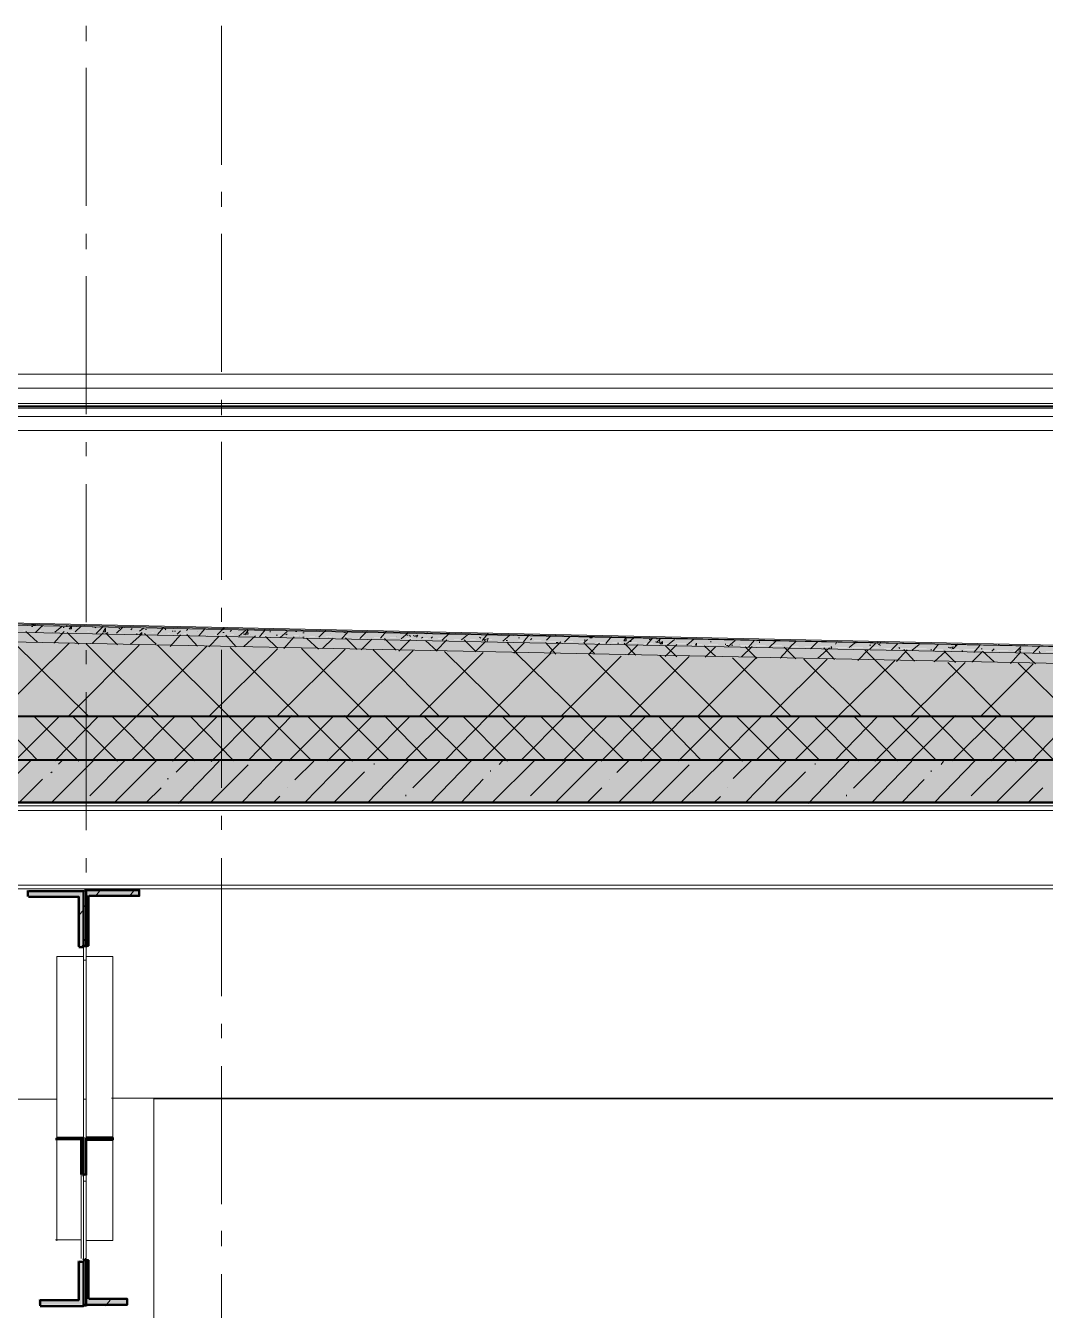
# Model space of a CAD drawing. Header units: millimetres. Extents: x -135211 to 49383, y -8033 to 228499.
# Drawn here: x -44308 to -40614, y 17372 to 22024 of the extents above; entities that cross this region are included whole.
import ezdxf

# ---------------------------------------------------------------- set-up
doc = ezdxf.new("R2010")
doc.units = ezdxf.units.MM
doc.layers.add('PDF _Геометрия', color=7, linetype='Continuous', true_color=0x1d1d1d)
doc.layers.add('PDF _Сплошная заливка', color=7, linetype='Continuous', true_color=0xffffff)

msp = doc.modelspace()

# ---------------------------------------------------------------- hatches: boundary and pattern name
at = {"layer": 'PDF _Сплошная заливка', "transparency": 33554559}
h = msp.add_hatch(color=256, dxfattribs=at)
h.paths.add_polyline_path([(-33514.6, 19877.4), (-33628.9, 19873.2), (-33739, 19868.9), (-33967.5, 19860.5), (-34077.6, 19856.2), (-34306.2, 19847.8), (-34416.2, 19843.5), (-34530.5, 19839.3), (-34640.6, 19835.1), (-34869.2, 19826.6), (-34979.2, 19822.4), (-35207.8, 19813.9), (-35317.9, 19809.7), (-35546.5, 19801.2), (-35656.5, 19797), (-35770.8, 19792.7), (-35880.9, 19788.5), (-36109.5, 19780), (-36219.5, 19775.8), (-36448.1, 19767.3), (-36558.2, 19763.1), (-36672.5, 19758.9), (-36782.5, 19754.6), (-37011.1, 19746.2), (-37121.2, 19741.9), (-37349.8, 19733.5), (-37459.8, 19729.2), (-37688.4, 19720.8), (-37798.5, 19716.5), (-37798.5, 19720.8), (-37989, 19725), (-38378.4, 19733.5), (-38568.9, 19737.7), (-38958.3, 19746.2), (-39148.8, 19750.4), (-39538.3, 19758.9), (-39728.7, 19763.1), (-40118.2, 19771.6), (-40308.7, 19775.8), (-40698.1, 19784.3), (-40888.6, 19788.5), (-41278.1, 19797), (-41477, 19801.2), (-42289.8, 19818.1), (-42488.7, 19822.4), (-43504.6, 19843.5), (-43703.6, 19847.8), (-44516.4, 19864.7), (-44719.5, 19864.7), (-44719.5, 19839.3), (-44512.1, 19839.3), (-44308.9, 19835.1), (-44101.5, 19830.8), (-43695.1, 19822.4), (-43487.7, 19818.1), (-43284.5, 19813.9), (-43077.1, 19809.7), (-42670.7, 19801.2), (-42463.3, 19797), (-42056.9, 19788.5), (-41849.5, 19784.3), (-41646.3, 19780), (-41438.9, 19775.8), (-41032.5, 19767.3), (-40825.1, 19763.1), (-40621.9, 19758.9), (-40414.5, 19754.6), (-40008.1, 19746.2), (-39800.7, 19741.9), (-39394.3, 19733.5), (-39186.9, 19729.2), (-38983.7, 19725), (-38776.3, 19720.8), (-38369.9, 19712.3), (-38162.5, 19708.1), (-37756.1, 19699.6), (-37688.4, 19695.4), (-37688.4, 19699.6), (-37569.9, 19703.8), (-37455.6, 19708.1), (-37337.1, 19712.3), (-37108.5, 19720.8), (-36990, 19725), (-36761.4, 19733.5), (-36642.8, 19737.7), (-36414.3, 19746.2), (-36295.7, 19750.4), (-36067.1, 19758.9), (-35948.6, 19763.1), (-35720, 19771.6), (-35601.5, 19775.8), (-35487.2, 19780), (-35368.7, 19784.3), (-35140.1, 19792.7), (-35021.6, 19797), (-34793, 19805.4), (-34674.5, 19809.7), (-34445.9, 19818.1), (-34327.4, 19822.4), (-34098.8, 19830.8), (-33980.2, 19835.1), (-33751.7, 19843.5), (-33633.1, 19847.8), (-33518.8, 19852), (-33269.1, 19852), (-33133.6, 19847.8), (-33002.4, 19843.5), (-32866.9, 19839.3), (-32735.7, 19835.1), (-32600.3, 19830.8), (-32469, 19826.6), (-32333.6, 19822.4), (-32202.4, 19818.1), (-32066.9, 19813.9), (-31935.7, 19809.7), (-31800.2, 19805.4), (-31669, 19801.2), (-31533.5, 19797), (-31402.3, 19792.7), (-31266.8, 19788.5), (-31135.6, 19784.3), (-31000.2, 19780), (-30868.9, 19775.8), (-30733.5, 19771.6), (-30602.3, 19767.3), (-30466.8, 19763.1), (-30335.6, 19758.9), (-30200.1, 19754.6), (-30068.9, 19750.4), (-29933.4, 19746.2), (-29802.2, 19741.9), (-29666.7, 19737.7), (-29535.5, 19733.5), (-29400.1, 19729.2), (-29268.8, 19725), (-29133.4, 19720.8), (-29002.2, 19716.5), (-28866.7, 19712.3), (-28735.5, 19708.1), (-28600, 19703.8), (-28468.8, 19699.6), (-28396.8, 19695.4), (-28396.8, 19699.6), (-28219, 19703.8), (-27351.3, 19725), (-27088.8, 19729.2), (-26830.6, 19729.2), (-26830.6, 19754.6), (-27038, 19754.6), (-27249.7, 19750.4), (-27457.1, 19746.2), (-27668.7, 19741.9), (-27825.4, 19737.7), (-28307.9, 19725), (-28595.8, 19720.8), (-28595.8, 19725), (-28858.2, 19733.5), (-28985.2, 19737.7), (-29247.7, 19746.2), (-29374.7, 19750.4), (-29637.1, 19758.9), (-29764.1, 19763.1), (-30026.6, 19771.6), (-30153.5, 19775.8), (-30416, 19784.3), (-30543, 19788.5), (-30936.7, 19801.2), (-31063.7, 19805.4), (-31326.1, 19813.9), (-31453.1, 19818.1), (-31715.5, 19826.6), (-31842.5, 19830.8), (-32105, 19839.3), (-32232, 19843.5), (-32494.4, 19852), (-32621.4, 19856.2), (-32883.9, 19864.7), (-33010.9, 19868.9), (-33273.3, 19877.4)])
h.paths.add_polyline_path([(-49883.9, 19979), (-50082.1, 19983.1), (-50483, 19983.1), (-50483, 19962), (-50281.8, 19962), (-49659.5, 19949.3), (-49456.3, 19945.1), (-48834.1, 19932.4), (-48630.9, 19928.2), (-48008.6, 19915.5), (-47805.4, 19911.3), (-47183.2, 19898.6), (-46980, 19894.3), (-46357.7, 19881.6), (-46154.5, 19877.4), (-46014.9, 19873.2), (-45879.4, 19868.9), (-45879.4, 19894.3), (-46277.3, 19902.8), (-46480.5, 19907), (-46878.4, 19915.5), (-47081.6, 19919.7), (-47479.5, 19928.2), (-47682.7, 19932.4), (-48080.6, 19940.9), (-48283.8, 19945.1), (-48681.7, 19953.6), (-48884.9, 19957.8), (-49282.8, 19966.3), (-49486, 19970.5)])
h = msp.add_hatch(color=256, dxfattribs=at)
h.paths.add_polyline_path([(-33518.8, 19852), (-33633.1, 19847.8), (-33751.7, 19843.5), (-33980.2, 19835.1), (-34098.8, 19830.8), (-34327.4, 19822.4), (-34445.9, 19818.1), (-34674.5, 19809.7), (-34793, 19805.4), (-35021.6, 19797), (-35140.1, 19792.7), (-35368.7, 19784.3), (-35487.2, 19780), (-35601.5, 19775.8), (-35720, 19771.6), (-35948.6, 19763.1), (-36067.1, 19758.9), (-36295.7, 19750.4), (-36414.3, 19746.2), (-36642.8, 19737.7), (-36761.4, 19733.5), (-36990, 19725), (-37108.5, 19720.8), (-37337.1, 19712.3), (-37455.6, 19708.1), (-37569.9, 19703.8), (-37688.4, 19699.6), (-37798.5, 19695.4), (-37798.5, 19699.6), (-38204.8, 19708.1), (-38412.3, 19712.3), (-38818.6, 19720.8), (-39026.1, 19725), (-39432.4, 19733.5), (-39639.9, 19737.7), (-40046.2, 19746.2), (-40253.6, 19750.4), (-40660, 19758.9), (-40867.4, 19763.1), (-41070.6, 19767.3), (-41278.1, 19771.6), (-41477, 19775.8), (-42289.8, 19792.7), (-42488.7, 19797), (-43504.6, 19818.1), (-43703.6, 19822.4), (-44516.4, 19839.3), (-44719.5, 19839.3), (-44719.5, 19801.2), (-44520.6, 19801.2), (-37756.1, 19657.3), (-37684.2, 19653), (-37684.2, 19657.3), (-37455.6, 19665.7), (-37345.5, 19670), (-37116.9, 19678.4), (-37006.9, 19682.7), (-36892.6, 19686.9), (-36782.5, 19691.1), (-36553.9, 19699.6), (-36443.9, 19703.8), (-36329.6, 19708.1), (-36219.5, 19712.3), (-35990.9, 19720.8), (-35880.9, 19725), (-35766.6, 19729.2), (-35656.5, 19733.5), (-35428, 19741.9), (-35317.9, 19746.2), (-35203.6, 19750.4), (-35093.5, 19754.6), (-34865, 19763.1), (-34754.9, 19767.3), (-34640.6, 19771.6), (-34530.5, 19775.8), (-34302, 19784.3), (-34191.9, 19788.5), (-34077.6, 19792.7), (-33967.5, 19797), (-33739, 19805.4), (-33628.9, 19809.7), (-33514.6, 19813.9), (-33273.3, 19813.9), (-33010.9, 19805.4), (-32883.9, 19801.2), (-32621.4, 19792.7), (-32494.4, 19788.5), (-32232, 19780), (-32105, 19775.8), (-31842.5, 19767.3), (-31715.5, 19763.1), (-31453.1, 19754.6), (-31326.1, 19750.4), (-31063.7, 19741.9), (-30936.7, 19737.7), (-30543, 19725), (-30416, 19720.8), (-30153.5, 19712.3), (-30026.6, 19708.1), (-29764.1, 19699.6), (-29637.1, 19695.4), (-29374.7, 19686.9), (-29247.7, 19682.7), (-28985.2, 19674.2), (-28858.2, 19670), (-28595.8, 19661.5), (-28468.8, 19657.3), (-28396.8, 19653), (-28396.8, 19657.3), (-28219, 19661.5), (-27004.1, 19691.1), (-26830.6, 19691.1), (-26830.6, 19729.2), (-27038, 19729.2), (-27249.7, 19725), (-27457.1, 19720.8), (-27668.7, 19716.5), (-28265.6, 19703.8), (-28600, 19699.6), (-28600, 19703.8), (-28735.5, 19708.1), (-28866.7, 19712.3), (-29002.2, 19716.5), (-29133.4, 19720.8), (-29268.8, 19725), (-29400.1, 19729.2), (-29535.5, 19733.5), (-29666.7, 19737.7), (-29802.2, 19741.9), (-29933.4, 19746.2), (-30068.9, 19750.4), (-30200.1, 19754.6), (-30335.6, 19758.9), (-30466.8, 19763.1), (-30602.3, 19767.3), (-30733.5, 19771.6), (-30868.9, 19775.8), (-31000.2, 19780), (-31135.6, 19784.3), (-31266.8, 19788.5), (-31402.3, 19792.7), (-31533.5, 19797), (-31669, 19801.2), (-31800.2, 19805.4), (-31935.7, 19809.7), (-32066.9, 19813.9), (-32202.4, 19818.1), (-32333.6, 19822.4), (-32469, 19826.6), (-32600.3, 19830.8), (-32735.7, 19835.1), (-32866.9, 19839.3), (-33002.4, 19843.5), (-33133.6, 19847.8), (-33269.1, 19852)])
h.paths.add_polyline_path([(-49883.9, 19953.6), (-50082.3, 19957.7), (-50483, 19957.7), (-50483, 19923.9), (-50290.3, 19923.9), (-50091.3, 19919.7), (-49896.6, 19915.5), (-49697.6, 19911.3), (-49502.9, 19907), (-49304, 19902.8), (-49109.2, 19898.6), (-48910.3, 19894.3), (-48715.6, 19890.1), (-48516.6, 19885.9), (-48321.9, 19881.6), (-47924, 19873.2), (-47729.3, 19868.9), (-47530.3, 19864.7), (-47335.6, 19860.5), (-47136.6, 19856.2), (-46941.9, 19852), (-46742.9, 19847.8), (-46548.2, 19843.5), (-46349.3, 19839.3), (-46154.5, 19835.1), (-45879.4, 19830.8), (-45879.4, 19868.9), (-46277.3, 19877.4), (-46480.5, 19881.6), (-46878.4, 19890.1), (-47081.6, 19894.3), (-47479.5, 19902.8), (-47682.7, 19907), (-48080.6, 19915.5), (-48283.8, 19919.7), (-48681.7, 19928.2), (-48884.9, 19932.4), (-49282.8, 19940.9), (-49486, 19945.1)])
h = msp.add_hatch(color=256, dxfattribs=at)
h.paths.add_polyline_path([(-33514.6, 19813.9), (-33628.9, 19809.7), (-33739, 19805.4), (-33967.5, 19797), (-34077.6, 19792.7), (-34191.9, 19788.5), (-34302, 19784.3), (-34530.5, 19775.8), (-34640.6, 19771.6), (-34754.9, 19767.3), (-34865, 19763.1), (-35093.5, 19754.6), (-35203.6, 19750.4), (-35317.9, 19746.2), (-35428, 19741.9), (-35656.5, 19733.5), (-35766.6, 19729.2), (-35880.9, 19725), (-35990.9, 19720.8), (-36219.5, 19712.3), (-36329.6, 19708.1), (-36443.9, 19703.8), (-36553.9, 19699.6), (-36782.5, 19691.1), (-36892.6, 19686.9), (-37006.9, 19682.7), (-37116.9, 19678.4), (-37345.5, 19670), (-37455.6, 19665.7), (-37798.5, 19653), (-37798.5, 19657.3), (-37989, 19661.5), (-38378.4, 19670), (-38568.9, 19674.2), (-38958.3, 19682.7), (-39148.8, 19686.9), (-39538.3, 19695.4), (-39728.7, 19699.6), (-40118.2, 19708.1), (-40308.7, 19712.3), (-40698.1, 19720.8), (-40888.6, 19725), (-41278.1, 19733.5), (-41477, 19737.7), (-42289.8, 19754.6), (-42488.7, 19758.9), (-43504.6, 19780), (-43703.6, 19784.3), (-44516.4, 19801.2), (-44719.5, 19801.2), (-44719.5, 19526), (-26830.6, 19526), (-26830.6, 19691.1), (-27038, 19691.1), (-27249.7, 19686.9), (-27457.1, 19682.7), (-27668.7, 19678.4), (-27825.4, 19674.2), (-28307.9, 19661.5), (-28595.8, 19657.3), (-28595.8, 19661.5), (-28858.2, 19670), (-28985.2, 19674.2), (-29247.7, 19682.7), (-29374.7, 19686.9), (-29637.1, 19695.4), (-29764.1, 19699.6), (-30026.6, 19708.1), (-30153.5, 19712.3), (-30416, 19720.8), (-30543, 19725), (-30936.7, 19737.7), (-31063.7, 19741.9), (-31326.1, 19750.4), (-31453.1, 19754.6), (-31715.5, 19763.1), (-31842.5, 19767.3), (-32105, 19775.8), (-32232, 19780), (-32494.4, 19788.5), (-32621.4, 19792.7), (-32883.9, 19801.2), (-33010.9, 19805.4), (-33273.3, 19813.9)])
h.paths.add_polyline_path([(-49883.9, 19915.5), (-50081.5, 19919.6), (-50483, 19919.6), (-50483, 19526), (-45879.4, 19526), (-45879.4, 19830.8), (-46277.3, 19839.3), (-46480.5, 19843.5), (-46878.4, 19852), (-47081.6, 19856.2), (-47479.5, 19864.7), (-47682.7, 19868.9), (-48080.6, 19877.4), (-48283.8, 19881.6), (-48681.7, 19890.1), (-48884.9, 19894.3), (-49282.8, 19902.8), (-49486, 19907)])
h = msp.add_hatch(color=256, dxfattribs=at)
h.paths.add_polyline_path([(-45879.4, 19365.2), (-45879.4, 19525.2), (-50648.6, 19525.2), (-50648.6, 19365.2)])
h.paths.add_polyline_path([(-26648.6, 19365.2), (-26648.6, 19525.2), (-44719.5, 19525.2), (-44719.5, 19365.2)])
h = msp.add_hatch(color=256, dxfattribs=at)
h.paths.add_polyline_path([(-45498.4, 19212.8), (-45498.4, 19361.8), (-50895.1, 19361.8), (-50895.1, 19212.8)])
h.paths.add_polyline_path([(-26398.8, 19212.8), (-26398.8, 19361.8), (-45100.5, 19361.8), (-45100.5, 19212.8)])
h = msp.add_hatch(color=256, dxfattribs=at)
h.paths.add_polyline_path([(-44105.7, 18692.1), (-44105.7, 18894.2), (-44303.3, 18894.2), (-44303.3, 18874.1), (-44122.7, 18874.1), (-44122.7, 18692.1)])
h.paths.add_polyline_path([(-43898.3, 18874.1), (-43898.3, 18894.2), (-44097.3, 18894.2), (-44097.3, 18692.1), (-44080.3, 18692.1), (-44080.3, 18874.1)])
for points in [[(-44110, 17866.7), (-44105.9, 17997.3), (-44195.8, 17997.3), (-44195.8, 17993.7), (-44110, 17993.7)], [(-43999.9, 17993.7), (-43999.9, 17997.6), (-44090.6, 17997.6), (-44090.6, 17993.7)]]:
    msp.add_hatch(color=256, dxfattribs=at).paths.add_polyline_path(points)
h = msp.add_hatch(color=256, dxfattribs=at)
h.paths.add_polyline_path([(-44122.7, 17413.7), (-44262, 17413.7), (-44262, 17392.7), (-44105.7, 17392.7), (-44105.7, 17553.2), (-44122.7, 17553.2)])
h.paths.add_polyline_path([(-44097.3, 17553.2), (-44097.3, 17392.7), (-43940.7, 17392.7), (-43940.7, 17413.7), (-44080.3, 17413.7), (-44080.3, 17553.2)])

# ---------------------------------------------------------------- linework, layer by layer
at = {"layer": 'PDF _Геометрия', "color": 7, "lineweight": 9}
for points in [[(-44089.7, 21968.2), (-44089.7, 22023.2)], [(-43598.4, 21520.2), (-43598.4, 22023.9)], [(-44089.7, 21371.5), (-44089.7, 21870.8)], [(-43598.4, 21367.8), (-43598.4, 21422.8)], [(-44089.7, 21214.5), (-44089.7, 21269.8)], [(-43598.4, 20770.9), (-43598.4, 21270.4)], [(-44089.7, 20617.5), (-44089.7, 21117.2)], [(-26445.1, 20761.8), (-44737.5, 20761.8)], [(-26445.1, 20711), (-44737.5, 20711)], [(-26445.1, 20656), (-44737.5, 20656)], [(-43598.4, 20614.2), (-43598.4, 20669.2)], [(-26445.1, 20643.3), (-44737.5, 20643.3)], [(-44737.5, 20639.1), (-26445.1, 20639.1)], [(-44089.7, 20465.5), (-44089.7, 20516.4)], [(-43598.4, 20017.7), (-43598.4, 20516.9)], [(-44089.7, 19864.1), (-44089.7, 20363.8)], [(-43598.4, 19864.9), (-43598.4, 19916)], [(-39781.7, 19763.5), (-44713.8, 19869.3)], [(-44712.7, 19521.7), (-26822.4, 19521.7), (-26822.4, 19686.8), (-26822.4, 19724.9), (-26822.4, 19750.3), (-26822.4, 19754.5), (-26822.4, 19758.8), (-27660.4, 19741.8)], [(-44089.7, 19711.6), (-44089.7, 19762.4)], [(-43598.4, 19264), (-43598.4, 19763.7)], [(-44089.7, 19110.7), (-44089.7, 19610.4)], [(-44718.4, 19364.3), (-26646.9, 19364.3), (-26646.9, 19525.2), (-44718.4, 19525.2)], [(-50648.6, 19199.2), (-26646.9, 19199.2), (-26646.9, 19182.3), (-50648.6, 19182.3), (-26646.9, 19182.3)], [(-27190.9, 19195.8), (-27190.9, 19208.6), (-50093.8, 19208.6)], [(-43598.4, 19111.7), (-43598.4, 19162.3)], [(-44089.7, 18958.2), (-44089.7, 19009)], [(-43598.4, 18510.3), (-43598.4, 19010)], [(-26646.9, 18911.4), (-50648.6, 18911.4), (-26646.9, 18911.4), (-26646.9, 18898.7), (-50648.6, 18898.7)], [(-44098.5, 18137.2), (-44098.5, 18640.7), (-44098.5, 18890.5)], [(-44089.7, 18640.5), (-44089.7, 18890.4), (-44097.9, 18890.4)], [(-44089.7, 18357.3), (-44089.7, 18856.5)], [(-44195.8, 18653.8), (-44098.5, 18653.8), (-44098.5, 17972.1)], [(-44195, 18653.2), (-44195, 17628.7), (-44195, 17624.4), (-44195, 17988.6)], [(-44090.6, 18653.9), (-43993.2, 18653.9), (-43993.2, 17629.3), (-43993.2, 17625.4), (-44086.3, 17625.4), (-43993.2, 17625.4), (-43993.2, 17989.4)], [(-44089.7, 18653.6), (-44089.7, 17971.9)], [(-44097.9, 18640.5), (-44089.7, 18640.5), (-44089.7, 18137), (-44097.9, 18137)], [(-43598.4, 18358), (-43598.4, 18409.2)], [(-44089.7, 18204.8), (-44089.7, 18259.4)], [(-43598.4, 17757.2), (-43598.4, 18256.3)], [(-50092.2, 18136.6), (-44195, 18136.6)], [(-44089.7, 17603.4), (-44089.7, 18103.1)], [(-43997.7, 18140.3), (-38202.3, 18140.3)], [(-43844, 18139.6), (-43844, 17322.7), (-43844, 15163.7), (-43844, 14342.4), (-43844, 11641.8)], [(-43842, 17321), (-38342.7, 17321), (-38342.7, 18138.1), (-43842, 18138.1)], [(-44107.3, 17992), (-44107.3, 17628)], [(-44089.7, 17627.4), (-44089.7, 17991.5)], [(-44107.3, 17864.7), (-44107.3, 17560.2)], [(-44089.7, 17559.6), (-44089.7, 17864.7)], [(-44089.7, 17556.9), (-44089.7, 17862)], [(-44098.5, 17861.7), (-44098.5, 17557.2)], [(-44098.5, 17387.7), (-44098.5, 17840.9)], [(-44097.9, 17387.4), (-44089.7, 17387.4), (-44089.7, 17840.6), (-44097.9, 17840.6)], [(-43598.4, 17604.9), (-43598.4, 17659.8)], [(-44089.7, 17451.4), (-44089.7, 17506)], [(-43598.4, 17003.4), (-43598.4, 17503.2)]]:
    msp.add_lwpolyline(points, dxfattribs=at)
for points in [[(-26445.1, 20647.5), (-44737.5, 20647.5)], [(-44737.5, 20609.4), (-26445.1, 20609.4)], [(-44737.5, 20558.6), (-26445.1, 20558.6)], [(-44200.2, 17628), (-44107.3, 17628)], [(-44102.9, 17557.2), (-44098.5, 17557.2)], [(-44094.1, 17559.6), (-44089.7, 17559.6)]]:
    msp.add_lwpolyline(points, close=True, dxfattribs=at)
at = {"layer": 'PDF _Геометрия', "color": 7, "lineweight": 40}
for points in [[(-26646.9, 20363.3), (-26646.9, 19364.3), (-45098.9, 19364.3)], [(-45098.9, 19212), (-26646.9, 19212), (-26646.9, 18894.4), (-26901.2, 18894.4)]]:
    msp.add_lwpolyline(points, dxfattribs=at)
at = {"layer": 'PDF _Геометрия', "color": 7, "lineweight": 20}
for points in [[(-44713.8, 19860.9), (-39781.7, 19759.3), (-44713.8, 19865.1)], [(-39781.7, 19733.9), (-44713.8, 19835.5)], [(-39790.4, 19698.5), (-44718.1, 19800.1)], [(-44718.4, 19364.3), (-26646.9, 19364.3)]]:
    msp.add_lwpolyline(points, dxfattribs=at)
at = {"layer": 'PDF _Геометрия', "lineweight": 9}
for points in [[(-44265.2, 19792), (-44307.8, 19830.2)], [(-44287.1, 19856), (-44282.8, 19856)], [(-44287.1, 19848.9), (-44282.8, 19848.9)], [(-44286.5, 19855.3), (-44274, 19851.5), (-44274, 19855.3)], [(-44273.3, 19826.7), (-44247.7, 19852.4)], [(-44252, 19852.4), (-44247.7, 19848)], [(-44212.6, 19826.4), (-44212.6, 19826.4)], [(-44206.9, 19788.3), (-44168.7, 19830.3)], [(-44203.1, 19828.2), (-44177.5, 19849)], [(-44173.1, 19844.5), (-44168.7, 19844.5)], [(-44159.9, 19851.6), (-44159.9, 19847.2)], [(-44116, 19784.5), (-44158.1, 19826.6)], [(-44128.6, 19829.3), (-44107.3, 19850)], [(-44124.8, 19848), (-44124.8, 19848)], [(-44067.8, 19847.5), (-44063.4, 19847.5)], [(-44066.6, 19787.6), (-44028.3, 19825.9)], [(-44059, 19847.4), (-44054.6, 19843.1)], [(-44053.5, 19823.2), (-44028.3, 19848.4)], [(-43975.7, 19782.3), (-44017.8, 19824.5)], [(-44015.1, 19822.5), (-44010.8, 19826.9)], [(-43979.5, 19824.4), (-43958.1, 19845.2)], [(-43971.3, 19841.4), (-43966.9, 19841.4)], [(-43930.1, 19782.9), (-43887.9, 19821.2)], [(-43927.4, 19836.2), (-43923, 19840.6)], [(-43905.5, 19823), (-43905.5, 19818.6)], [(-43896.1, 19831.1), (-43879.1, 19843.7)], [(-43896.1, 19818.5), (-43887.9, 19826.7), (-43887.9, 19818.5)], [(-43835.3, 19784.8), (-43877.5, 19822.6)], [(-43874.8, 19837.6), (-43870.4, 19837.6)], [(-43830.3, 19819.2), (-43809, 19845)], [(-43804.6, 19840.6), (-43800.2, 19836.2)], [(-43785.4, 19775.7), (-43747.5, 19817.9)], [(-43778.2, 19831.2), (-43773.9, 19831.2)], [(-43769.5, 19831.2), (-43765.1, 19831.2)], [(-43760.2, 19820.7), (-43747.5, 19833.3)], [(-43725.6, 19834.3), (-43721.2, 19838.7)], [(-43686.1, 19777.1), (-43724, 19819.4)], [(-43686.1, 19830.4), (-43686.1, 19830.4)], [(-43681.2, 19814.4), (-43659.8, 19839.7)], [(-43614.9, 19818.2), (-43589.6, 19843.4)], [(-43594, 19827), (-43589.6, 19827)], [(-43545.7, 19775.2), (-43583.7, 19817.6)], [(-43567.7, 19830.2), (-43563.3, 19834.6)], [(-43535.9, 19813.7), (-43510.6, 19835.2)], [(-43518.9, 19820.9), (-43501.9, 19820.9), (-43506.3, 19837.4)], [(-43514.5, 19818.1), (-43501.9, 19834.6)], [(-43493.1, 19820.3), (-43493.1, 19820.3)], [(-43461.4, 19811), (-43440.4, 19836.3)], [(-43422.9, 19831.4), (-43422.9, 19827.6)], [(-43401, 19816.6), (-43396.6, 19816.6)], [(-43386.8, 19808.9), (-43361.5, 19830.4)], [(-43365.9, 19817.8), (-43361.5, 19821.6)], [(-43330.8, 19830.5), (-43326.4, 19830.5)], [(-43304.5, 19825.6), (-43300.1, 19825.6)], [(-43246.5, 19809.9), (-43221.1, 19835.3)], [(-43203.5, 19822.2), (-43203.5, 19822.2)], [(-43163.1, 19805.3), (-43142.1, 19826.3)], [(-43159.7, 19829.5), (-43159.7, 19829.5)], [(-43159.2, 19829.6), (-43150.9, 19825.2), (-43150.9, 19829.6)], [(-43097.4, 19804.6), (-43071.9, 19830.1)], [(-43022.8, 19806.2), (-43001.7, 19831.1)], [(-42948.3, 19804), (-42922.8, 19825.6)], [(-42927.2, 19816.8), (-42922.8, 19816.8)], [(-42918.4, 19816.8), (-42914, 19812.4)], [(-42904.8, 19816.4), (-42896.5, 19812)], [(-42900.4, 19813.7), (-42887.7, 19817.6), (-42892.1, 19809.3)], [(-42857, 19822.4), (-42852.6, 19826.3)], [(-42799.1, 19799.3), (-42773.6, 19824.8)], [(-42729, 19800.6), (-42703.4, 19821.7)], [(-42654.3, 19797.5), (-42633.2, 19822.5)], [(-42579.8, 19795.8), (-42554.3, 19816.9)], [(-42505.2, 19792.3), (-42484.1, 19817.9)], [(-42421.8, 19799), (-42405.1, 19816.3)], [(-42387.6, 19814.3), (-42387.6, 19818.2)], [(-44151.1, 19787.6), (-44417.8, 19525.3)], [(-44080.9, 19523.9), (-44351.6, 19790.2)], [(-43896.7, 19780.7), (-44154.8, 19522.1)], [(-43826.5, 19523.2), (-44089.2, 19785.9)], [(-43651, 19778.7), (-43904.9, 19524.8)], [(-43572.1, 19523.4), (-43830.5, 19781.3)], [(-43651, 19814.4), (-43651, 19814.4)], [(-43645.1, 19775.3), (-43607.1, 19813.2)], [(-43317.6, 19522.8), (-43567.4, 19772.6)], [(-43528.2, 19814.3), (-43528.2, 19814.3)], [(-43517.9, 19776.3), (-43475.5, 19814.3)], [(-43396.6, 19770.3), (-43439, 19812.7)], [(-43373.2, 19768.7), (-43335.2, 19811.2)], [(-43317.6, 19813.5), (-43317.6, 19813.5)], [(-43304.5, 19810.2), (-43300.1, 19810.2)], [(-43291.3, 19808.6), (-43291.3, 19808.6)], [(-43247.4, 19766.8), (-43289.9, 19804.9)], [(-43232.9, 19768.6), (-43194.8, 19806.7)], [(-43212.3, 19809.4), (-43212.3, 19809.4)], [(-43107, 19764.6), (-43149.6, 19807.2)], [(-43092.6, 19763.8), (-43054.4, 19802)], [(-42966.6, 19762.7), (-43008.7, 19805.3)], [(-42966.6, 19810.9), (-42966.6, 19810.9)], [(-42956.1, 19759.2), (-42914, 19801.3)], [(-42874.6, 19805.6), (-42870.1, 19810)], [(-42817.5, 19759.5), (-42859.6, 19797.8)], [(-42839.5, 19806.5), (-42835, 19810.9)], [(-42820.7, 19761.5), (-42782.4, 19799.8)], [(-42677.1, 19757.6), (-42719.3, 19799.8)], [(-42650.3, 19803.5), (-42642, 19794.7), (-42680.3, 19756.9)], [(-42664, 19809.4), (-42659.6, 19805.6)], [(-42646, 19800.3), (-42633.2, 19804.8), (-42637.7, 19792)], [(-42567.5, 19797.3), (-42563, 19797.3)], [(-42527.9, 19749.9), (-42565.8, 19792.2)], [(-42539.5, 19752), (-42501.6, 19790.4)], [(-42523.6, 19807.4), (-42519.2, 19807.4)], [(-42479.8, 19800.7), (-42475.3, 19805.2)], [(-42453.4, 19814.5), (-42449, 19814.5)], [(-42387.6, 19748), (-42425.4, 19790.4)], [(-42407.9, 19754.4), (-42370, 19792.9)], [(-42387.1, 19789.9), (-42378.8, 19789.9), (-42383.2, 19789.9)], [(-42356.1, 19791.8), (-42334.9, 19812.9)], [(-42286.3, 19788.9), (-42273.5, 19801.7)], [(-42247.2, 19750.3), (-42285.1, 19788.2)], [(-42282.3, 19801), (-42282.3, 19796.5)], [(-42267.6, 19750), (-42229.6, 19788)], [(-42264.7, 19807.4), (-42264.7, 19811.3)], [(-42264.3, 19807), (-42255.9, 19807), (-42255.9, 19811.5)], [(-42255.9, 19811.5), (-42255.9, 19811.5)], [(-42207, 19787.1), (-42185.8, 19812.2)], [(-42163.9, 19788.1), (-42159.4, 19788.1)], [(-42098, 19745.1), (-42140.5, 19787.6)], [(-42131.9, 19785.2), (-42106.8, 19806.4)], [(-42127.3, 19745.3), (-42089.2, 19783.3)], [(-42120, 19794), (-42115.6, 19794)], [(-42115.6, 19792.3), (-42115.6, 19796.8)], [(-42057.9, 19782.1), (-42036.6, 19807.3)], [(-42049.8, 19800.9), (-42045.4, 19800.9)], [(-42027.1, 19792.7), (-42010.3, 19788.2), (-42014.7, 19805.6)], [(-42023.5, 19803.2), (-42019, 19803.2)], [(-42023.1, 19789.9), (-42010.3, 19802.8)], [(-41991.4, 19740.3), (-41948.9, 19782.8)], [(-41948.9, 19738), (-41991.4, 19780)], [(-41982.8, 19780.4), (-41957.6, 19801.7)], [(-41912.6, 19781.4), (-41887.4, 19802.7)], [(-41883.1, 19779.9), (-41878.7, 19788.3), (-41878.7, 19779.9)], [(-41808.5, 19740), (-41850.5, 19778.1)], [(-41846.6, 19737.7), (-41808.5, 19775.9)], [(-41834.8, 19776.4), (-41834.8, 19776.4)], [(-41826, 19791.2), (-41826, 19795.6)], [(-41773.4, 19785.7), (-41773.4, 19781.7)], [(-41769.1, 19779.7), (-41764.6, 19779.7)], [(-41763.5, 19776.4), (-41738.3, 19797.7)], [(-41751.5, 19781.3), (-41747.1, 19781.3)], [(-41720.7, 19783), (-41720.7, 19783)], [(-41715, 19738.1), (-41676.9, 19776.2)], [(-41659.3, 19732.9), (-41701.4, 19775)], [(-41689.4, 19773.7), (-41668.1, 19798.9)], [(-41659.3, 19794.7), (-41659.3, 19794.7)], [(-41650.5, 19789.8), (-41650.5, 19794.3)], [(-41614.4, 19771.8), (-41589.1, 19797.1)], [(-41574.7, 19733.8), (-41536.5, 19776)], [(-41518.9, 19730.9), (-41561.1, 19773.1)], [(-41540.3, 19773.1), (-41518.9, 19793.9)], [(-41527.7, 19784.1), (-41527.7, 19784.1)], [(-41465.3, 19767), (-41440, 19792.4)], [(-41438.3, 19733.2), (-41396.1, 19771.3)], [(-41378.5, 19728.5), (-41416.9, 19770.9)], [(-41391.8, 19775.3), (-41387.3, 19775.3)], [(-41391.8, 19768.5), (-41387.3, 19772.7)], [(-41374.3, 19785), (-41369.8, 19793.5)], [(-41325, 19771.8), (-41299.6, 19793)], [(-41317.1, 19773.8), (-41317.1, 19773.8)], [(-41304.1, 19788.7), (-41299.6, 19788.7)], [(-41251.4, 19780.8), (-41246.9, 19780.8)], [(-41250.8, 19766), (-41229.4, 19787.2)], [(-41224.6, 19787), (-41220.6, 19791.2)], [(-41220.3, 19784.2), (-41211.8, 19780)], [(-41215.8, 19782.6), (-41211.8, 19791.1)], [(-41171.3, 19764.3), (-41150.4, 19785.5)], [(-41145.6, 19772.7), (-41141.6, 19768.4)], [(-41096.9, 19762.6), (-41071.5, 19783.8)], [(-41022.2, 19759.5), (-41001.3, 19784.9)], [(-40965.9, 19773.9), (-40957.4, 19769.6)], [(-40961.1, 19771.1), (-40948.6, 19775.3), (-40952.6, 19766.8)], [(-40948.1, 19767.4), (-40931.1, 19784.3)], [(-40939.8, 19776.1), (-40939.8, 19780.3)], [(-40873.1, 19754.7), (-40852.1, 19780.1)], [(-40785.9, 19779.5), (-40781.9, 19783.7)], [(-40723.9, 19754), (-40702.9, 19775.2)], [(-40658.3, 19753.5), (-40632.8, 19778.9)], [(-43396.6, 19767.5), (-43646.2, 19521.8)], [(-43150.9, 19766.1), (-43396.2, 19524.6)], [(-43063.2, 19522.6), (-43308.7, 19768.2)], [(-42905.2, 19761.5), (-43142.3, 19524.4)], [(-42808.7, 19522.2), (-43050, 19763.5)], [(-42650.8, 19754.6), (-42883.6, 19521.8)], [(-42554.3, 19524.9), (-42791.2, 19757.4)], [(-42405.1, 19752.8), (-42633.5, 19523.8)], [(-42299.8, 19524.6), (-42532.4, 19752.7)], [(-42150.7, 19741.4), (-42370.8, 19521.2)], [(-42045.4, 19524.1), (-42269.6, 19748.4)], [(-41905, 19739.5), (-42120.6, 19523.9)], [(-41790.9, 19523.9), (-42010.8, 19743.8)], [(-41659.3, 19737.9), (-41871.1, 19526.2)], [(-41536.5, 19523.5), (-41747.9, 19735.5)], [(-41404.9, 19730.7), (-41612.1, 19523.4)], [(-41282, 19523.3), (-41489.6, 19730.7)], [(-41159.2, 19724.8), (-41362.5, 19525.7)], [(-41294.1, 19725.9), (-41255.7, 19764)], [(-41229.4, 19725.3), (-41267.8, 19763.4)], [(-41027.6, 19523), (-41230.6, 19726.2)], [(-41153.2, 19721.3), (-41115.3, 19763.6)], [(-41089, 19723.3), (-41126.9, 19765.6)], [(-41027.6, 19762.6), (-41027.6, 19766.9)], [(-41017.4, 19720.9), (-40974.9, 19759)], [(-40939.8, 19718.5), (-40982.3, 19760.8)], [(-40917.5, 19760.2), (-40913.5, 19760.2)], [(-40881.3, 19719), (-40843.3, 19757)], [(-40847.3, 19767.2), (-40843.3, 19767.2)], [(-40799.5, 19720.6), (-40842, 19758.7)], [(-40808, 19758.7), (-40799.5, 19767.1)], [(-40711.5, 19760.8), (-40702.9, 19756.6), (-40741, 19714.3)], [(-40715.4, 19763.5), (-40702.9, 19767.7), (-40706.9, 19759.2)], [(-40650.3, 19713.2), (-40692.9, 19751.3)], [(-40636.7, 19757.7), (-40632.8, 19753.5)], [(-40904.7, 19717.7), (-41103.5, 19522.9)], [(-40773.1, 19522.7), (-40967.6, 19717.5)], [(-40659.1, 19713.4), (-40849.8, 19522.9)], [(-40518.7, 19525), (-40713.2, 19715.5)], [(-44265.2, 19364.2), (-44421.8, 19525.1)], [(-44347.3, 19362.4), (-44186.2, 19523.5)], [(-44116, 19360.9), (-44276.7, 19521.6)], [(-44202.3, 19362.2), (-44045.9, 19523)], [(-43975.7, 19360.8), (-44136.6, 19521.2)], [(-44066.5, 19364.4), (-43905.5, 19524.9)], [(-43987.7, 19210.2), (-43835.3, 19362.6), (-43995.9, 19523.8)], [(-43925.9, 19363.6), (-43765.1, 19525)], [(-43694.9, 19362.5), (-43855.8, 19523.4)], [(-43777, 19360.3), (-43615.9, 19521.4)], [(-43554.5, 19362.2), (-43711.3, 19522.8)], [(-43636.3, 19360.1), (-43475.5, 19520.9)], [(-43414.1, 19364.3), (-43575, 19525.1)], [(-43500.5, 19365.2), (-43343.9, 19526.1)], [(-43273.7, 19363.9), (-43434.8, 19524.5)], [(-43355.5, 19362.2), (-43194.8, 19522.9)], [(-43124.6, 19360.5), (-43285.4, 19521.4)], [(-43215.3, 19361.7), (-43054.4, 19522.6)], [(-42993, 19365.7), (-43154, 19526.2)], [(-43074.6, 19363.7), (-42914, 19524.9)], [(-42852.6, 19365.1), (-43009.5, 19525.8)], [(-42934.5, 19363.2), (-42773.6, 19524.1)], [(-42703.4, 19362), (-42864.4, 19522.4)], [(-42789.9, 19363), (-42633.2, 19523.6)], [(-42563, 19361.3), (-42723.8, 19522)], [(-42653.7, 19365.3), (-42492.8, 19526.1)], [(-42422.7, 19363.8), (-42583.6, 19524.7)], [(-42513.6, 19364.5), (-42352.5, 19525.6)], [(-42282.3, 19363.1), (-42442.9, 19523.8)], [(-42364.1, 19361.3), (-42203.3, 19522.1)], [(-42141.9, 19365.5), (-42302.8, 19526.4)], [(-42224, 19361.1), (-42062.9, 19522.1)], [(-42001.5, 19364.8), (-42162.1, 19526)], [(-42079.3, 19360.6), (-41922.5, 19521.3)], [(-41861.1, 19364.4), (-42017.5, 19525.3)], [(-41943.1, 19362.6), (-41782.1, 19523.5)], [(-41712, 19361.1), (-41873.1, 19522.2)], [(-41802.4, 19362.6), (-41641.8, 19523.2)], [(-41571.6, 19360.7), (-41732.4, 19521.5)], [(-41662.3, 19364.5), (-41501.4, 19525.4)], [(-41431.2, 19362.8), (-41592.2, 19523.8)], [(-41521.6, 19364), (-41361, 19525.1)], [(-41290.8, 19362.4), (-41451.5, 19523.6)], [(-41377.5, 19363.6), (-41220.6, 19524.5)], [(-41150.4, 19362.2), (-41306.9, 19523.1)], [(-41232.5, 19360.5), (-41071.5, 19521.6)], [(-41010, 19364.5), (-41170.7, 19525.2)], [(-41100.6, 19365.5), (-40939.8, 19526.3)], [(-40869.6, 19363.7), (-41030.5, 19524.8)], [(-40951.7, 19362.3), (-40790.7, 19523.1)], [(-40720.5, 19360.7), (-40881.6, 19521.6)], [(-40811, 19361.8), (-40650.3, 19522.7)], [(-40580.1, 19360.3), (-40740.9, 19521.2)], [(-40666.3, 19361.4), (-40509.9, 19522.3)], [(-44443.7, 19209.7), (-44291.5, 19362.4)], [(-44216, 19209.8), (-44063.4, 19362.4)], [(-44190, 19349.7), (-44177.5, 19362.3)], [(-44076.4, 19235.7), (-43949.3, 19362.7)], [(-43763.5, 19320.5), (-43721.2, 19362.7)], [(-43755.6, 19208), (-43607.1, 19360.3)], [(-43527.3, 19208.2), (-43379, 19360.9)], [(-43332.8, 19293.3), (-43265, 19360.6)], [(-43299, 19208.6), (-43150.9, 19361.1)], [(-43071.2, 19209.1), (-42922.8, 19361.5)], [(-43045.6, 19348.4), (-43045.6, 19352.9)], [(-42906.3, 19264.3), (-42808.7, 19361.4)], [(-42842.9, 19209.3), (-42694.6, 19361.5)], [(-42619.1, 19209.7), (-42466.5, 19361.6)], [(-42593.4, 19349), (-42580.6, 19361.7)], [(-42479.5, 19235.2), (-42352.5, 19362.3)], [(-42390.8, 19209.6), (-42238.4, 19362)], [(-42166.8, 19319.9), (-42124.3, 19362.4)], [(-42162.5, 19210.3), (-42010.3, 19362.5)], [(-41934.7, 19210.6), (-41782.1, 19362.6)], [(-41744.8, 19297.8), (-41676.9, 19365.8)], [(-41702.5, 19208.2), (-41554, 19360.5)], [(-41474.1, 19208.1), (-41325.9, 19360.9)], [(-41448.7, 19348.3), (-41448.7, 19352.3)], [(-41309.5, 19263.4), (-41211.8, 19361.1)], [(-41245.8, 19208.8), (-41097.8, 19360.8)], [(-41018.1, 19209.1), (-40869.6, 19361.5)], [(-40992.2, 19348.3), (-40983.7, 19361.3)], [(-40882.6, 19234.7), (-40755.6, 19361.5)], [(-40793.7, 19209.5), (-40641.5, 19361.6)], [(-44216.9, 19318), (-44212.6, 19322.4)], [(-43641.7, 19208.3), (-43501.9, 19348.1)], [(-43190.7, 19212.4), (-43080.7, 19322.4)], [(-42624.5, 19323.1), (-42624.5, 19327.5)], [(-42044.5, 19207.9), (-41905, 19347.4)], [(-41594.1, 19211.9), (-41483.8, 19321.6)], [(-41027.6, 19322.2), (-41027.6, 19326.7)], [(-44332.2, 19211.6), (-44247.7, 19296.2)], [(-43872.6, 19210), (-43817.7, 19264.8)], [(-43795.8, 19296.9), (-43791.4, 19296.9)], [(-43361.5, 19265.4), (-43361.5, 19265.4)], [(-42731.3, 19210.7), (-42650.8, 19295.7)], [(-42276.1, 19209.3), (-42220.9, 19264.5)], [(-42194.5, 19296.1), (-42194.5, 19296.1)], [(-41764.6, 19265.3), (-41764.6, 19265.3)], [(-41134.2, 19210.6), (-41053.9, 19294.8)], [(-40679.1, 19208.9), (-40624, 19263.9)], [(-43413.1, 19208.2), (-43387.8, 19234.1)], [(-42931.5, 19234.6), (-42931.5, 19238.5)], [(-41816.2, 19208.2), (-41790.9, 19233.4)], [(-41334.7, 19233.9), (-41334.7, 19238.4)], [(-44054, 18873.6), (-44037.1, 18894.9)], [(-43931.2, 18873.7), (-43914.2, 18894.5)], [(-44097.9, 18832.2), (-44080.9, 18849.2)], [(-44115.4, 18802), (-44098.5, 18822.7)], [(-44106.7, 18687.7), (-44098.5, 18700.3)], [(-44097.9, 18709.2), (-44080.9, 18730.5)], [(-44018.9, 17388.2), (-44002, 17409.5)]]:
    msp.add_lwpolyline(points, dxfattribs=at)
for points in [[(-44142.4, 19848.1), (-44142.4, 19839.9), (-44150.6, 19839.9)], [(-44019.5, 19842.3), (-44019.5, 19829.7), (-44027.7, 19829.7)], [(-42133.1, 19809.8), (-42133.1, 19797), (-42141.5, 19797)], [(-42001.5, 19794), (-42001.5, 19785.6), (-42009.9, 19785.6)]]:
    msp.add_lwpolyline(points, close=True, dxfattribs=at)
at = {"layer": 'PDF _Геометрия', "color": 7, "lineweight": 50}
for points in [[(-44300.3, 18892.4), (-44300.3, 18871.1)], [(-44115.4, 18687.7), (-44098.5, 18687.7), (-44098.5, 18890.5), (-44297.5, 18890.5)], [(-44078.6, 18872.8), (-43896.7, 18872.8), (-43896.7, 18894.2), (-44095.6, 18894.2)], [(-44089.7, 18890.4), (-44089.7, 18687.5)], [(-44298.1, 18870.1), (-44116, 18870.1), (-44116, 18688.1)], [(-44097.9, 18692.3), (-44080.9, 18692.3), (-44080.9, 18874.4)], [(-44200.2, 17992), (-44107.3, 17992), (-44107.3, 17864.7)], [(-44102.9, 17861.7), (-44098.5, 17861.7), (-44098.5, 17997.3), (-44195.8, 17997.3)], [(-44195, 17996.8), (-44195, 17988.6)], [(-44094.1, 17864.7), (-44089.7, 17864.7), (-44089.7, 17991.5)], [(-44086.3, 17989.4), (-43993.2, 17989.4), (-43993.2, 17997.6), (-44090.6, 17997.6)], [(-44089.7, 17997), (-44089.7, 17862)], [(-44116, 17549), (-44116, 17409.6), (-44256, 17409.6)], [(-44255.4, 17387.7), (-44098.5, 17387.7), (-44098.5, 17548.4), (-44115.4, 17548.4)], [(-44080.9, 17413.9), (-44080.9, 17553.9), (-44097.9, 17553.9)], [(-44089.7, 17548.7), (-44089.7, 17387.4)], [(-44256.4, 17409.8), (-44256.4, 17388.6)], [(-44097.2, 17392.7), (-43940.6, 17392.7), (-43940.6, 17413.5), (-44080.2, 17413.5)]]:
    msp.add_lwpolyline(points, dxfattribs=at)

doc.saveas('drawing.dxf')
